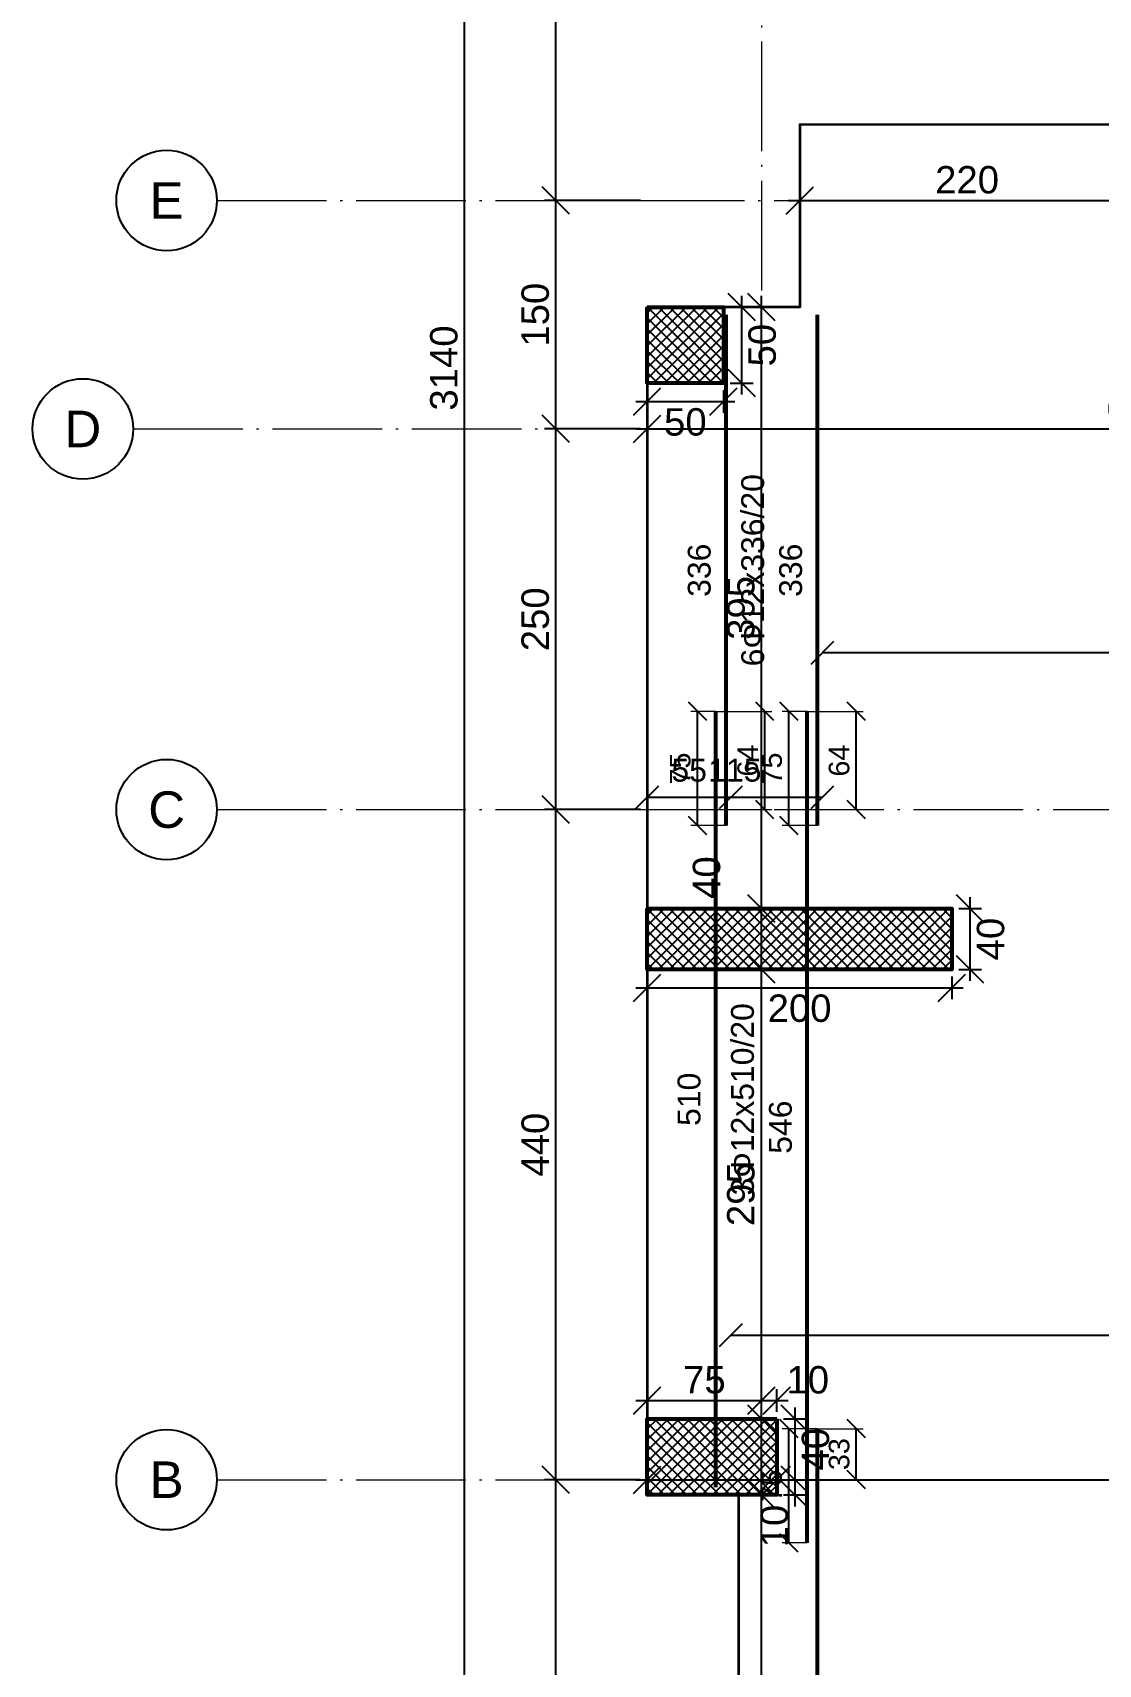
# Model space of a CAD drawing. Header units: millimetres. Extents: x -404 to 6018, y -5139 to 7890.
# Drawn here: x 3416 to 4116, y 519 to 1590 of the extents above; entities that cross this region are included whole.
import ezdxf
from ezdxf.enums import TextEntityAlignment as Align

# ---------------------------------------------------------------- set-up
doc = ezdxf.new("R2010")
doc.units = ezdxf.units.MM
doc.linetypes.add('ZWCAD_ISO04W100', pattern=[30.5, 24, -3, 0.5, -3])
for name, color, linetype, lineweight in [('AXIS LINES', 255, 'ZWCAD_ISO04W100', 13), ('COLUMN', 140, 'Continuous', 53), ('SLAB', 3, 'Continuous', 35), ('WALL', 10, 'Continuous', 53)]:
    doc.layers.add(name, color=color, linetype=linetype, lineweight=lineweight)
for name, color, linetype in [('FW_AXIS', 7, 'Continuous'), ('FW_COLUMN_HATCH', 8, 'Continuous'), ('FW_DIM', 7, 'Continuous'), ('FW_WALL_HATCH', 8, 'Continuous'), ('REB_BOT_MESH_Y', 5, 'Continuous'), ('REB_BOT_MESH_Y_AXDIM', 5, 'Continuous'), ('REB_BOT_MESH_Y_LAP', 5, 'Continuous'), ('REB_BOT_MESH_Y_RANGE', 5, 'Continuous'), ('REB_BOT_MESH_Y_TEXT', 5, 'Continuous')]:
    doc.layers.add(name, color=color, linetype=linetype)
doc.styles.add('REBAR_TXT', font='arial.ttf')
doc.styles.get("Standard").update_dxf_attribs({"font": 'arial.ttf'})
doc.dimstyles.new('FW_DIM', dxfattribs={"dimtxt": 18, "dimasz": 9, "dimexe": 7.5, "dimexo": 4.5, "dimgap": 4.5, "dimtad": 1, "dimdec": 0, "dimtxsty": 'Standard', "dimtsz": 9, "dimcen": 2.5, "dimdle": 7.5, "dimclrd": 256, "dimclre": 256, "dimclrt": 7, "dimazin": 3, "dimtfac": 1, "dimtmove": 2, "dimatfit": 3})
doc.dimstyles.new('REBAR LAP', dxfattribs={"dimtxt": 13.5, "dimasz": 2.5, "dimexe": 4.5, "dimexo": 0, "dimgap": 4.5, "dimtad": 1, "dimdec": 0, "dimtxsty": 'Standard', "dimtsz": 6, "dimcen": 2.5, "dimclrd": 6, "dimclre": 6, "dimclrt": 7, "dimazin": 3, "dimtfac": 1, "dimtmove": 2, "dimatfit": 3, "dimlwd": 25, "dimlwe": 18})
doc.dimstyles.new('REBAR M-200', dxfattribs={"dimtxt": 15, "dimasz": 15, "dimexe": 25, "dimexo": 12.5, "dimgap": 10, "dimtad": 1, "dimdec": 0, "dimtxsty": 'Standard', "dimblk": 'NONE', "dimcen": 50, "dimse1": 1, "dimse2": 1, "dimclrd": 6, "dimclre": 6, "dimclrt": 7, "dimazin": 3, "dimtfac": 1, "dimtmove": 2, "dimatfit": 3, "dimldrblk": 'NONE', "dimlwd": 53})
doc.dimstyles.new('REBAR RANGE', dxfattribs={"dimtxt": 15, "dimasz": 2.5, "dimexe": 0, "dimexo": 0, "dimgap": 10, "dimtad": 1, "dimdec": 0, "dimtxsty": 'Standard', "dimtsz": 7.5, "dimcen": 2.5, "dimse1": 1, "dimse2": 1, "dimclrd": 6, "dimclre": 6, "dimclrt": 7, "dimazin": 3, "dimtfac": 1, "dimtmove": 2, "dimatfit": 3, "dimlwd": 25})

# ---------------------------------------------------------------- blocks, each defined once
blk = doc.blocks.new('*D804')
at = {"color": 6, "lineweight": 53}
blk.add_line((3865, 635), (3865, 1144.5), dxfattribs=at)
at = {"layer": 'Defpoints'}
for p in [(3865, 1144.5), (3865, 635), (3865, 635)]:
    blk.add_point(p, dxfattribs=at)
at = {"layer": 'REB_BOT_MESH_Y', "color": 7, "insert": (3847.5, 889.8), "char_height": 15, "attachment_point": 5, "rotation": 90}
blk.add_mtext('510', dxfattribs=at)
blk = doc.blocks.new('_NONE')
blk = doc.blocks.new('*D805')
at = {"color": 6, "lineweight": 53}
blk.add_line((3871.7, 1069.5), (3871.7, 1405), dxfattribs=at)
at = {"layer": 'Defpoints'}
for p in [(3871.7, 1405), (3871.7, 1069.5), (3871.7, 1069.5)]:
    blk.add_point(p, dxfattribs=at)
at = {"layer": 'REB_BOT_MESH_Y', "color": 7, "insert": (3854.2, 1237.2), "char_height": 15, "attachment_point": 5, "rotation": 90}
blk.add_mtext('336', dxfattribs=at)
blk = doc.blocks.new('_Oblique')
at = {"color": 0, "linetype": 'ByBlock', "lineweight": -2}
blk.add_line((-0.5, -0.5), (0.5, 0.5), dxfattribs=at)
blk = doc.blocks.new('*D806')
at = {"color": 6, "lineweight": 18}
for p, q in [((3865, 1144.5), (3848.5, 1144.5)), ((3871.7, 1069.5), (3848.5, 1069.5))]:
    blk.add_line(p, q, dxfattribs=at)
at = {"color": 6, "lineweight": 25}
blk.add_line((3853, 1069.5), (3853, 1144.5), dxfattribs=at)
at = {"layer": 'Defpoints'}
for p in [(3865, 1144.5), (3853, 1069.5), (3871.7, 1069.5)]:
    blk.add_point(p, dxfattribs=at)
at = {"layer": 'REB_BOT_MESH_Y_LAP', "color": 6, "xscale": 12, "yscale": 12, "rotation": 90}
for p in [(3853, 1144.5), (3853, 1069.5)]:
    blk.add_blockref('_OBLIQUE', p, dxfattribs=at)
at = {"layer": 'REB_BOT_MESH_Y_LAP', "color": 7, "insert": (3841.7, 1107), "char_height": 13.5, "attachment_point": 5, "rotation": 90}
blk.add_mtext('75', dxfattribs=at)
blk = doc.blocks.new('*D807')
at = {"color": 6, "lineweight": 18}
for p, q in [((3865, 1144.5), (3901.7, 1144.5)), ((3865, 1080), (3901.7, 1080))]:
    blk.add_line(p, q, dxfattribs=at)
at = {"color": 6, "lineweight": 25}
blk.add_line((3897.2, 1080), (3897.2, 1144.5), dxfattribs=at)
at = {"layer": 'Defpoints'}
for p in [(3865, 1144.5), (3865, 1080), (3897.2, 1080)]:
    blk.add_point(p, dxfattribs=at)
at = {"layer": 'REB_BOT_MESH_Y_AXDIM', "color": 6, "xscale": 12, "yscale": 12, "rotation": 90}
for p in [(3897.2, 1144.5), (3897.2, 1080)]:
    blk.add_blockref('_OBLIQUE', p, dxfattribs=at)
at = {"layer": 'REB_BOT_MESH_Y_AXDIM', "color": 7, "insert": (3886, 1112.2), "char_height": 13.5, "attachment_point": 5, "rotation": 90}
blk.add_mtext('64', dxfattribs=at)
blk = doc.blocks.new('*D809')
at = {"color": 6, "lineweight": 53}
blk.add_line((3931.7, 73.5), (3931.7, 673.5), dxfattribs=at)
at = {"layer": 'Defpoints'}
for p in [(3931.7, 673.5), (3931.7, 73.5), (3931.7, 73.5)]:
    blk.add_point(p, dxfattribs=at)
at = {"layer": 'REB_BOT_MESH_Y', "color": 7, "insert": (3914.2, 373.5), "char_height": 15, "attachment_point": 5, "rotation": 90}
blk.add_mtext('600', dxfattribs=at)
blk = doc.blocks.new('*D810')
at = {"color": 6, "lineweight": 53}
blk.add_line((3925, 598.5), (3925, 1144.5), dxfattribs=at)
at = {"layer": 'Defpoints'}
for p in [(3925, 1144.5), (3925, 598.5), (3925, 598.5)]:
    blk.add_point(p, dxfattribs=at)
at = {"layer": 'REB_BOT_MESH_Y', "color": 7, "insert": (3907.5, 871.5), "char_height": 15, "attachment_point": 5, "rotation": 90}
blk.add_mtext('546', dxfattribs=at)
blk = doc.blocks.new('*D811')
at = {"color": 6, "lineweight": 53}
blk.add_line((3931.7, 1069.5), (3931.7, 1405), dxfattribs=at)
at = {"layer": 'Defpoints'}
for p in [(3931.7, 1405), (3931.7, 1069.5), (3931.7, 1069.5)]:
    blk.add_point(p, dxfattribs=at)
at = {"layer": 'REB_BOT_MESH_Y', "color": 7, "insert": (3914.2, 1237.2), "char_height": 15, "attachment_point": 5, "rotation": 90}
blk.add_mtext('336', dxfattribs=at)
blk = doc.blocks.new('*D814')
at = {"color": 6, "lineweight": 18}
for p, q in [((3931.7, 673.5), (3908.5, 673.5)), ((3925, 598.5), (3908.5, 598.5))]:
    blk.add_line(p, q, dxfattribs=at)
at = {"color": 6, "lineweight": 25}
blk.add_line((3913, 598.5), (3913, 673.5), dxfattribs=at)
at = {"layer": 'Defpoints'}
for p in [(3931.7, 673.5), (3913, 598.5), (3925, 598.5)]:
    blk.add_point(p, dxfattribs=at)
at = {"layer": 'REB_BOT_MESH_Y_LAP', "color": 6, "xscale": 12, "yscale": 12, "rotation": 90}
for p in [(3913, 673.5), (3913, 598.5)]:
    blk.add_blockref('_OBLIQUE', p, dxfattribs=at)
at = {"layer": 'REB_BOT_MESH_Y_LAP', "color": 7, "insert": (3901.7, 636), "char_height": 13.5, "attachment_point": 5, "rotation": 90}
blk.add_mtext('75', dxfattribs=at)
blk = doc.blocks.new('*D815')
at = {"color": 6, "lineweight": 18}
for p, q in [((3931.7, 673.5), (3961.7, 673.5)), ((3931.7, 640), (3961.7, 640))]:
    blk.add_line(p, q, dxfattribs=at)
at = {"color": 6, "lineweight": 25}
blk.add_line((3957.2, 640), (3957.2, 673.5), dxfattribs=at)
at = {"layer": 'Defpoints'}
for p in [(3931.7, 673.5), (3931.7, 640), (3957.2, 640)]:
    blk.add_point(p, dxfattribs=at)
at = {"layer": 'REB_BOT_MESH_Y_AXDIM', "color": 6, "xscale": 12, "yscale": 12, "rotation": 90}
for p in [(3957.2, 673.5), (3957.2, 640)]:
    blk.add_blockref('_OBLIQUE', p, dxfattribs=at)
at = {"layer": 'REB_BOT_MESH_Y_AXDIM', "color": 7, "insert": (3946, 656.8), "char_height": 13.5, "attachment_point": 5, "rotation": 90}
blk.add_mtext('33', dxfattribs=at)
blk = doc.blocks.new('*D816')
at = {"color": 6, "lineweight": 18}
for p, q in [((3925, 1144.5), (3908.5, 1144.5)), ((3931.7, 1069.5), (3908.5, 1069.5))]:
    blk.add_line(p, q, dxfattribs=at)
at = {"color": 6, "lineweight": 25}
blk.add_line((3913, 1069.5), (3913, 1144.5), dxfattribs=at)
at = {"layer": 'Defpoints'}
for p in [(3925, 1144.5), (3913, 1069.5), (3931.7, 1069.5)]:
    blk.add_point(p, dxfattribs=at)
at = {"layer": 'REB_BOT_MESH_Y_LAP', "color": 6, "xscale": 12, "yscale": 12, "rotation": 90}
for p in [(3913, 1144.5), (3913, 1069.5)]:
    blk.add_blockref('_OBLIQUE', p, dxfattribs=at)
at = {"layer": 'REB_BOT_MESH_Y_LAP', "color": 7, "insert": (3901.7, 1107), "char_height": 13.5, "attachment_point": 5, "rotation": 90}
blk.add_mtext('75', dxfattribs=at)
blk = doc.blocks.new('*D817')
at = {"color": 6, "lineweight": 18}
for p, q in [((3925, 1144.5), (3961.7, 1144.5)), ((3925, 1080), (3961.7, 1080))]:
    blk.add_line(p, q, dxfattribs=at)
at = {"color": 6, "lineweight": 25}
blk.add_line((3957.2, 1080), (3957.2, 1144.5), dxfattribs=at)
at = {"layer": 'Defpoints'}
for p in [(3925, 1144.5), (3925, 1080), (3957.2, 1080)]:
    blk.add_point(p, dxfattribs=at)
at = {"layer": 'REB_BOT_MESH_Y_AXDIM', "color": 6, "xscale": 12, "yscale": 12, "rotation": 90}
for p in [(3957.2, 1144.5), (3957.2, 1080)]:
    blk.add_blockref('_OBLIQUE', p, dxfattribs=at)
at = {"layer": 'REB_BOT_MESH_Y_AXDIM', "color": 7, "insert": (3946, 1112.2), "char_height": 13.5, "attachment_point": 5, "rotation": 90}
blk.add_mtext('64', dxfattribs=at)
blk = doc.blocks.new('*D854')
at = {"color": 6, "lineweight": 25}
blk.add_line((3875, 735), (4475, 735), dxfattribs=at)
at = {"layer": 'Defpoints'}
for p in [(3875, 735), (3875, 735), (4475, 735)]:
    blk.add_point(p, dxfattribs=at)
at = {"layer": 'REB_BOT_MESH_Y_RANGE', "color": 6, "xscale": 15, "yscale": 15}
for p in [(3875, 735), (4475, 735)]:
    blk.add_blockref('_OBLIQUE', p, dxfattribs=at)
at = {"layer": 'REB_BOT_MESH_Y_RANGE', "color": 7, "insert": (4175, 752.5), "char_height": 15, "attachment_point": 5}
blk.add_mtext('600', dxfattribs=at)
blk = doc.blocks.new('*D856')
at = {"color": 6, "lineweight": 25}
blk.add_line((3935, 1183.1), (4375, 1183.1), dxfattribs=at)
at = {"layer": 'Defpoints'}
for p in [(3935, 1183.1), (3935, 1183.1), (4375, 1183.1)]:
    blk.add_point(p, dxfattribs=at)
at = {"layer": 'REB_BOT_MESH_Y_RANGE', "color": 6, "xscale": 15, "yscale": 15}
for p in [(3935, 1183.1), (4375, 1183.1)]:
    blk.add_blockref('_OBLIQUE', p, dxfattribs=at)
at = {"layer": 'REB_BOT_MESH_Y_RANGE', "color": 7, "insert": (4155, 1200.6), "char_height": 15, "attachment_point": 5}
blk.add_mtext('440', dxfattribs=at)
blk = doc.blocks.new('*D865')
at = {"color": 6, "lineweight": 25}
blk.add_line((3820, 1088.2), (3935, 1088.2), dxfattribs=at)
at = {"layer": 'Defpoints'}
for p in [(3820, 1088.2), (3820, 1088.2), (3935, 1088.2)]:
    blk.add_point(p, dxfattribs=at)
at = {"layer": 'REB_BOT_MESH_Y_RANGE', "color": 6, "xscale": 15, "yscale": 15}
for p in [(3820, 1088.2), (3935, 1088.2)]:
    blk.add_blockref('_OBLIQUE', p, dxfattribs=at)
at = {"layer": 'REB_BOT_MESH_Y_RANGE', "color": 7, "insert": (3877.5, 1105.8), "char_height": 15, "attachment_point": 5}
blk.add_mtext('115', dxfattribs=at)
blk = doc.blocks.new('*D876')
at = {"color": 6, "lineweight": 25}
blk.add_line((3820, 1088.2), (3875, 1088.2), dxfattribs=at)
at = {"layer": 'Defpoints'}
for p in [(3820, 1088.2), (3820, 1088.2), (3875, 1088.2)]:
    blk.add_point(p, dxfattribs=at)
at = {"layer": 'REB_BOT_MESH_Y_RANGE', "color": 6, "xscale": 15, "yscale": 15}
for p in [(3820, 1088.2), (3875, 1088.2)]:
    blk.add_blockref('_OBLIQUE', p, dxfattribs=at)
at = {"layer": 'REB_BOT_MESH_Y_RANGE', "color": 7, "insert": (3847.5, 1105.8), "char_height": 15, "attachment_point": 5}
blk.add_mtext('55', dxfattribs=at)
blk = doc.blocks.new('*D883')
for p, q in [((4032, 967.5), (4032, 1022.5)), ((4024.5, 1015), (4039.5, 1015)), ((4024.5, 975), (4039.5, 975))]:
    blk.add_line(p, q)
at = {"layer": 'Defpoints'}
for p in [(4020, 1015), (4020, 975), (4032, 975)]:
    blk.add_point(p, dxfattribs=at)
at = {"layer": 'FW_DIM', "xscale": 18, "yscale": 18, "rotation": 90}
for p in [(4032, 1015), (4032, 975)]:
    blk.add_blockref('_OBLIQUE', p, dxfattribs=at)
at = {"layer": 'FW_DIM', "color": 7, "insert": (4045.5, 995), "char_height": 18, "attachment_point": 5, "rotation": 90}
blk.add_mtext('40', dxfattribs=at)
blk = doc.blocks.new('*D884')
for p, q in [((3820, 970.5), (3820, 955.5)), ((4020, 970.5), (4020, 955.5)), ((3812.5, 963), (4027.5, 963))]:
    blk.add_line(p, q)
at = {"layer": 'Defpoints'}
for p in [(3820, 975), (4020, 975), (3820, 963)]:
    blk.add_point(p, dxfattribs=at)
at = {"layer": 'FW_DIM', "xscale": 18, "yscale": 18}
for p in [(3820, 963), (4020, 963)]:
    blk.add_blockref('_OBLIQUE', p, dxfattribs=at)
at = {"layer": 'FW_DIM', "color": 7, "insert": (3920, 949.5), "char_height": 18, "attachment_point": 5}
blk.add_mtext('200', dxfattribs=at)
blk = doc.blocks.new('*D933')
for p, q in [((3820, 684.5), (3820, 699.5)), ((3895, 684.5), (3895, 699.5)), ((3812.5, 692), (3902.5, 692))]:
    blk.add_line(p, q)
at = {"layer": 'Defpoints'}
for p in [(3820, 692), (3820, 680), (3895, 680)]:
    blk.add_point(p, dxfattribs=at)
at = {"layer": 'FW_DIM', "xscale": 18, "yscale": 18}
for p in [(3820, 692), (3895, 692)]:
    blk.add_blockref('_OBLIQUE', p, dxfattribs=at)
at = {"layer": 'FW_DIM', "color": 7, "insert": (3857.5, 705.5), "char_height": 18, "attachment_point": 5}
blk.add_mtext('75', dxfattribs=at)
blk = doc.blocks.new('*D934')
for p, q in [((3895, 684.5), (3895, 699.5)), ((3905, 684.5), (3905, 699.5)), ((3887.5, 692), (3912.5, 692))]:
    blk.add_line(p, q)
at = {"layer": 'Defpoints'}
for p in [(3895, 692), (3895, 680), (3905, 680)]:
    blk.add_point(p, dxfattribs=at)
at = {"layer": 'FW_DIM', "xscale": 18, "yscale": 18}
for p in [(3895, 692), (3905, 692)]:
    blk.add_blockref('_OBLIQUE', p, dxfattribs=at)
at = {"layer": 'FW_DIM', "color": 7, "insert": (3925.4, 705.5), "char_height": 18, "attachment_point": 5}
blk.add_mtext('10', dxfattribs=at)
blk = doc.blocks.new('*D935')
for p, q in [((3917, 622.5), (3917, 647.5)), ((3909.5, 640), (3924.5, 640)), ((3909.5, 630), (3924.5, 630))]:
    blk.add_line(p, q)
at = {"layer": 'Defpoints'}
for p in [(3905, 640), (3905, 630), (3917, 630)]:
    blk.add_point(p, dxfattribs=at)
at = {"layer": 'FW_DIM', "xscale": 18, "yscale": 18, "rotation": 90}
for p in [(3917, 640), (3917, 630)]:
    blk.add_blockref('_OBLIQUE', p, dxfattribs=at)
at = {"layer": 'FW_DIM', "color": 7, "insert": (3903.5, 609.6), "char_height": 18, "attachment_point": 5, "rotation": 90}
blk.add_mtext('10', dxfattribs=at)
blk = doc.blocks.new('*D936')
for p, q in [((3917, 632.5), (3917, 687.5)), ((3909.5, 680), (3924.5, 680)), ((3909.5, 640), (3924.5, 640))]:
    blk.add_line(p, q)
at = {"layer": 'Defpoints'}
for p in [(3905, 680), (3905, 640), (3917, 640)]:
    blk.add_point(p, dxfattribs=at)
at = {"layer": 'FW_DIM', "xscale": 18, "yscale": 18, "rotation": 90}
for p in [(3917, 680), (3917, 640)]:
    blk.add_blockref('_OBLIQUE', p, dxfattribs=at)
at = {"layer": 'FW_DIM', "color": 7, "insert": (3930.5, 660), "char_height": 18, "attachment_point": 5, "rotation": 90}
blk.add_mtext('40', dxfattribs=at)
blk = doc.blocks.new('*D951')
for p, q in [((3820, 1355.5), (3820, 1340.5)), ((3870, 1355.5), (3870, 1340.5)), ((3812.5, 1348), (3877.5, 1348))]:
    blk.add_line(p, q)
at = {"layer": 'Defpoints'}
for p in [(3820, 1360), (3870, 1360), (3820, 1348)]:
    blk.add_point(p, dxfattribs=at)
at = {"layer": 'FW_DIM', "xscale": 18, "yscale": 18}
for p in [(3820, 1348), (3870, 1348)]:
    blk.add_blockref('_OBLIQUE', p, dxfattribs=at)
at = {"layer": 'FW_DIM', "color": 7, "insert": (3845, 1334.5), "char_height": 18, "attachment_point": 5}
blk.add_mtext('50', dxfattribs=at)
blk = doc.blocks.new('*D952')
for p, q in [((3882, 1352.5), (3882, 1417.5)), ((3874.5, 1410), (3889.5, 1410)), ((3874.5, 1360), (3889.5, 1360))]:
    blk.add_line(p, q)
at = {"layer": 'Defpoints'}
for p in [(3870, 1410), (3870, 1360), (3882, 1360)]:
    blk.add_point(p, dxfattribs=at)
at = {"layer": 'FW_DIM', "xscale": 18, "yscale": 18, "rotation": 90}
for p in [(3882, 1410), (3882, 1360)]:
    blk.add_blockref('_OBLIQUE', p, dxfattribs=at)
at = {"layer": 'FW_DIM', "color": 7, "insert": (3895.5, 1385), "char_height": 18, "attachment_point": 5, "rotation": 90}
blk.add_mtext('50', dxfattribs=at)
blk = doc.blocks.new('*D964')
for p, q in [((3820, 644.5), (3820, 647.5)), ((3905, 644.5), (3905, 647.5)), ((3812.5, 640), (3912.5, 640))]:
    blk.add_line(p, q)
at = {"layer": 'Defpoints'}
for p in [(3820, 640), (3820, 640), (3905, 640)]:
    blk.add_point(p, dxfattribs=at)
at = {"layer": 'FW_DIM', "xscale": 18, "yscale": 18}
for p in [(3820, 640), (3905, 640)]:
    blk.add_blockref('_OBLIQUE', p, dxfattribs=at)
blk = doc.blocks.new('*D965')
for p, q in [((3905, 644.5), (3905, 647.5)), ((4795, 644.5), (4795, 647.5)), ((3897.5, 640), (4802.5, 640))]:
    blk.add_line(p, q)
at = {"layer": 'Defpoints'}
for p in [(3905, 640), (3905, 640), (4795, 640)]:
    blk.add_point(p, dxfattribs=at)
at = {"layer": 'FW_DIM', "xscale": 18, "yscale": 18}
for p in [(3905, 640), (4795, 640)]:
    blk.add_blockref('_OBLIQUE', p, dxfattribs=at)
at = {"layer": 'FW_DIM', "color": 7, "insert": (4350, 653.5), "char_height": 18, "attachment_point": 5}
blk.add_mtext('890', dxfattribs=at)
blk = doc.blocks.new('*D970')
for p, q in [((3812.5, 1330), (4472.4, 1330)), ((3820, 1334.5), (3820, 1337.5)), ((4464.9, 1334.5), (4464.9, 1337.5))]:
    blk.add_line(p, q)
at = {"layer": 'Defpoints'}
for p in [(3820, 1330), (3820, 1330), (4464.9, 1330)]:
    blk.add_point(p, dxfattribs=at)
at = {"layer": 'FW_DIM', "xscale": 18, "yscale": 18}
for p in [(3820, 1330), (4464.9, 1330)]:
    blk.add_blockref('_OBLIQUE', p, dxfattribs=at)
at = {"layer": 'FW_DIM', "color": 7, "insert": (4142.4, 1343.5), "char_height": 18, "attachment_point": 5}
blk.add_mtext('645', dxfattribs=at)
blk = doc.blocks.new('*D977')
for p, q in [((3912.6, 1480), (4147.5, 1480)), ((3920.1, 1484.5), (3920.1, 1487.5)), ((4140, 1484.5), (4140, 1487.5))]:
    blk.add_line(p, q)
at = {"layer": 'Defpoints'}
for p in [(3920.1, 1480), (3920.1, 1480), (4140, 1480)]:
    blk.add_point(p, dxfattribs=at)
at = {"layer": 'FW_DIM', "xscale": 18, "yscale": 18}
for p in [(3920.1, 1480), (4140, 1480)]:
    blk.add_blockref('_OBLIQUE', p, dxfattribs=at)
at = {"layer": 'FW_DIM', "color": 7, "insert": (4030, 1493.5), "char_height": 18, "attachment_point": 5}
blk.add_mtext('220', dxfattribs=at)
blk = doc.blocks.new('*D1006')
for p, q in [((3895, 172.5), (3895, 637.5)), ((3890.5, 630), (3887.5, 630)), ((3890.5, 180), (3887.5, 180))]:
    blk.add_line(p, q)
at = {"layer": 'Defpoints'}
for p in [(3895, 630), (3895, 180), (3895, 180)]:
    blk.add_point(p, dxfattribs=at)
at = {"layer": 'FW_DIM', "xscale": 18, "yscale": 18, "rotation": 90}
for p in [(3895, 630), (3895, 180)]:
    blk.add_blockref('_OBLIQUE', p, dxfattribs=at)
at = {"layer": 'FW_DIM', "color": 7, "insert": (3881.5, 405), "char_height": 18, "attachment_point": 5, "rotation": 90}
blk.add_mtext('450', dxfattribs=at)
blk = doc.blocks.new('*D1007')
for p, q in [((3895, 622.5), (3895, 687.5)), ((3890.5, 680), (3887.5, 680)), ((3890.5, 630), (3887.5, 630))]:
    blk.add_line(p, q)
at = {"layer": 'Defpoints'}
for p in [(3895, 680), (3895, 630), (3895, 630)]:
    blk.add_point(p, dxfattribs=at)
at = {"layer": 'FW_DIM', "xscale": 18, "yscale": 18, "rotation": 90}
for p in [(3895, 680), (3895, 630)]:
    blk.add_blockref('_OBLIQUE', p, dxfattribs=at)
blk = doc.blocks.new('*D1008')
for p, q in [((3895, 672.5), (3895, 982.5)), ((3890.5, 975), (3887.5, 975)), ((3890.5, 680), (3887.5, 680))]:
    blk.add_line(p, q)
at = {"layer": 'Defpoints'}
for p in [(3895, 975), (3895, 680), (3895, 680)]:
    blk.add_point(p, dxfattribs=at)
at = {"layer": 'FW_DIM', "xscale": 18, "yscale": 18, "rotation": 90}
for p in [(3895, 975), (3895, 680)]:
    blk.add_blockref('_OBLIQUE', p, dxfattribs=at)
at = {"layer": 'FW_DIM', "color": 7, "insert": (3881.5, 827.5), "char_height": 18, "attachment_point": 5, "rotation": 90}
blk.add_mtext('295', dxfattribs=at)
blk = doc.blocks.new('*D1009')
for p, q in [((3895, 967.5), (3895, 1022.5)), ((3890.5, 1015), (3887.5, 1015)), ((3890.5, 975), (3887.5, 975))]:
    blk.add_line(p, q)
at = {"layer": 'Defpoints'}
for p in [(3895, 1015), (3895, 975), (3895, 975)]:
    blk.add_point(p, dxfattribs=at)
at = {"layer": 'FW_DIM', "xscale": 18, "yscale": 18, "rotation": 90}
for p in [(3895, 1015), (3895, 975)]:
    blk.add_blockref('_OBLIQUE', p, dxfattribs=at)
at = {"layer": 'FW_DIM', "color": 7, "insert": (3859, 1035.4), "char_height": 18, "attachment_point": 5, "rotation": 90}
blk.add_mtext('40', dxfattribs=at)
blk = doc.blocks.new('*D1010')
for p, q in [((3895, 1007.5), (3895, 1417.5)), ((3890.5, 1410), (3887.5, 1410)), ((3890.5, 1015), (3887.5, 1015))]:
    blk.add_line(p, q)
at = {"layer": 'Defpoints'}
for p in [(3895, 1410), (3895, 1015), (3895, 1015)]:
    blk.add_point(p, dxfattribs=at)
at = {"layer": 'FW_DIM', "xscale": 18, "yscale": 18, "rotation": 90}
for p in [(3895, 1410), (3895, 1015)]:
    blk.add_blockref('_OBLIQUE', p, dxfattribs=at)
at = {"layer": 'FW_DIM', "color": 7, "insert": (3881.5, 1212.5), "char_height": 18, "attachment_point": 5, "rotation": 90}
blk.add_mtext('395', dxfattribs=at)
blk = doc.blocks.new('*D1063')
for p, q in [((3760, 2.5), (3760, 647.5)), ((3815.5, 640), (3752.5, 640)), ((3815.5, 10), (3752.5, 10))]:
    blk.add_line(p, q)
at = {"layer": 'Defpoints'}
for p in [(3820, 640), (3760, 10), (3820, 10)]:
    blk.add_point(p, dxfattribs=at)
at = {"layer": 'FW_DIM', "xscale": 18, "yscale": 18, "rotation": 90}
for p in [(3760, 640), (3760, 10)]:
    blk.add_blockref('_OBLIQUE', p, dxfattribs=at)
at = {"layer": 'FW_DIM', "color": 7, "insert": (3746.5, 325), "char_height": 18, "attachment_point": 5, "rotation": 90}
blk.add_mtext('630', dxfattribs=at)
blk = doc.blocks.new('*D1064')
for p, q in [((3760, 632.5), (3760, 1087.5)), ((3815.5, 1080), (3752.5, 1080)), ((3815.5, 640), (3752.5, 640))]:
    blk.add_line(p, q)
at = {"layer": 'Defpoints'}
for p in [(3820, 1080), (3760, 640), (3820, 640)]:
    blk.add_point(p, dxfattribs=at)
at = {"layer": 'FW_DIM', "xscale": 18, "yscale": 18, "rotation": 90}
for p in [(3760, 1080), (3760, 640)]:
    blk.add_blockref('_OBLIQUE', p, dxfattribs=at)
at = {"layer": 'FW_DIM', "color": 7, "insert": (3746.5, 860), "char_height": 18, "attachment_point": 5, "rotation": 90}
blk.add_mtext('440', dxfattribs=at)
blk = doc.blocks.new('*D1065')
for p, q in [((3815.5, 1330), (3752.5, 1330)), ((3760, 1072.5), (3760, 1337.5)), ((3815.5, 1080), (3752.5, 1080))]:
    blk.add_line(p, q)
at = {"layer": 'Defpoints'}
for p in [(3820, 1330), (3760, 1080), (3820, 1080)]:
    blk.add_point(p, dxfattribs=at)
at = {"layer": 'FW_DIM', "xscale": 18, "yscale": 18, "rotation": 90}
for p in [(3760, 1330), (3760, 1080)]:
    blk.add_blockref('_OBLIQUE', p, dxfattribs=at)
at = {"layer": 'FW_DIM', "color": 7, "insert": (3746.5, 1205), "char_height": 18, "attachment_point": 5, "rotation": 90}
blk.add_mtext('250', dxfattribs=at)
blk = doc.blocks.new('*D1066')
for p, q in [((3815.5, 1480), (3752.5, 1480)), ((3760, 1322.5), (3760, 1487.5)), ((3815.5, 1330), (3752.5, 1330))]:
    blk.add_line(p, q)
at = {"layer": 'Defpoints'}
for p in [(3820, 1480), (3760, 1330), (3820, 1330)]:
    blk.add_point(p, dxfattribs=at)
at = {"layer": 'FW_DIM', "xscale": 18, "yscale": 18, "rotation": 90}
for p in [(3760, 1480), (3760, 1330)]:
    blk.add_blockref('_OBLIQUE', p, dxfattribs=at)
at = {"layer": 'FW_DIM', "color": 7, "insert": (3746.5, 1405), "char_height": 18, "attachment_point": 5, "rotation": 90}
blk.add_mtext('150', dxfattribs=at)
blk = doc.blocks.new('*D1067')
for p, q in [((3760, 1472.5), (3760, 1967.5)), ((3815.5, 1960), (3752.5, 1960)), ((3815.5, 1480), (3752.5, 1480))]:
    blk.add_line(p, q)
at = {"layer": 'Defpoints'}
for p in [(3820, 1960), (3760, 1480), (3820, 1480)]:
    blk.add_point(p, dxfattribs=at)
at = {"layer": 'FW_DIM', "xscale": 18, "yscale": 18, "rotation": 90}
for p in [(3760, 1960), (3760, 1480)]:
    blk.add_blockref('_OBLIQUE', p, dxfattribs=at)
at = {"layer": 'FW_DIM', "color": 7, "insert": (3746.5, 1720), "char_height": 18, "attachment_point": 5, "rotation": 90}
blk.add_mtext('480', dxfattribs=at)
blk = doc.blocks.new('*D1080')
for p, q in [((3700, -207.5), (3700, 2947.6)), ((3815.5, 2940.1), (3692.5, 2940.1)), ((3815.5, -200), (3692.5, -200))]:
    blk.add_line(p, q)
at = {"layer": 'Defpoints'}
for p in [(3820, 2940.1), (3700, -200), (3820, -200)]:
    blk.add_point(p, dxfattribs=at)
at = {"layer": 'FW_DIM', "xscale": 18, "yscale": 18, "rotation": 90}
for p in [(3700, 2940.1), (3700, -200)]:
    blk.add_blockref('_OBLIQUE', p, dxfattribs=at)
at = {"layer": 'FW_DIM', "color": 7, "insert": (3686.5, 1370), "char_height": 18, "attachment_point": 5, "rotation": 90}
blk.add_mtext('3140', dxfattribs=at)

msp = doc.modelspace()

# ---------------------------------------------------------------- hatches: boundary and pattern name
at = {"layer": 'FW_COLUMN_HATCH'}
h = msp.add_hatch(dxfattribs=at)
h.set_pattern_fill('ANSI37', scale=1.6)
h.paths.add_polyline_path([(3820, 1410), (3870, 1410), (3870, 1360), (3820, 1360), (3820, 1410)])
h = msp.add_hatch(dxfattribs=at)
h.set_pattern_fill('ANSI37', scale=1.6)
h.paths.add_polyline_path([(3905, 680), (3905, 630), (3820, 630), (3820, 680), (3905, 680), (3905, 680)])
at = {"layer": 'FW_WALL_HATCH'}
h = msp.add_hatch(dxfattribs=at)
h.set_pattern_fill('ANSI37', scale=1.6)
h.paths.add_polyline_path([(3820, 1015), (4020, 1015), (4020, 975), (3820, 975), (3820, 1015)])

# ---------------------------------------------------------------- linework, layer by layer
at = {"layer": 'AXIS LINES', "color": 0, "ltscale": 3}
for points in [[(3895, 3140), (3895, -400.1)], [(3537.4, 1480), (5952.4, 1480)], [(3482.4, 1330), (5897.4, 1330)], [(3537.4, 1080), (5952.4, 1080)], [(3537.4, 640), (5952.4, 640)]]:
    msp.add_lwpolyline(points, dxfattribs=at)
at = {"layer": 'COLUMN', "ltscale": 0.08}
for points in [[(3820, 1410), (3870, 1410), (3870, 1360), (3820, 1360), (3820, 1410)], [(3905, 680), (3905, 630), (3820, 630), (3820, 680), (3905, 680)]]:
    msp.add_lwpolyline(points, dxfattribs=at)
at = {"layer": 'FW_AXIS'}
for centre in [(3504.4, 1480), (3449.4, 1330), (3504.4, 1080), (3504.4, 640)]:
    msp.add_circle(centre, 33, dxfattribs=at)
at = {"layer": 'SLAB', "ltscale": 0.08}
msp.add_lwpolyline([(4464.9, 1950), (4464.9, 1490), (4385, 1490), (4385.1, 1529.4), (3920.1, 1530), (3920.1, 1410), (3820, 1410), (3820, 680), (3820, 630), (3880, 630), (3880, -200), (4580.1, -200), (4580.1, 0), (4730, 0), (4730, -199.9), (5430, -199.9)], dxfattribs=at)
at = {"layer": 'WALL', "ltscale": 0.08}
msp.add_lwpolyline([(3820, 1015), (4020, 1015), (4020, 975), (3820, 975)], close=True, dxfattribs=at)

# ---------------------------------------------------------------- texts
at = {"layer": 'FW_AXIS', "color": 7, "style": 'REBAR_TXT'}
for s, p in [('E', (3504.4, 1480)), ('D', (3449.4, 1330)), ('C', (3504.4, 1080)), ('B', (3504.4, 640))]:
    msp.add_text(s, height=24, dxfattribs=at).set_placement(p, align=Align.MIDDLE_CENTER)
at = {"layer": 'REB_BOT_MESH_Y_TEXT', "color": 7, "style": 'REBAR_TXT'}
for s, p in [('6Φ12x336/20', (3881.7, 1237.2)), ('3Φ12x510/20', (3875, 889.8))]:
    msp.add_text(s, height=15, rotation=90, dxfattribs=at).set_placement(p, align=Align.TOP_CENTER)

# ---------------------------------------------------------------- dimensions: what is measured, and where the dimension line sits
at = {"layer": 'FW_DIM'}
for base, p1, p2, picture, middle in [((3700, -200), (3820, -200), (3820, 2940.1), '*D1080', (3686.5, 1370)), ((3760, 1480), (3820, 1480), (3820, 1960), '*D1067', (3746.5, 1720)), ((3760, 1330), (3820, 1330), (3820, 1480), '*D1066', (3746.5, 1405)), ((3760, 1080), (3820, 1080), (3820, 1330), '*D1065', (3746.5, 1205)), ((3760, 640), (3820, 640), (3820, 1080), '*D1064', (3746.5, 860)), ((3760, 10), (3820, 10), (3820, 640), '*D1063', (3746.5, 325))]:
    dim = msp.add_linear_dim(base=base, p1=p1, p2=p2, angle=90, dimstyle='FW_DIM', dxfattribs=at)
    dim.commit()
    dim.dimension.update_dxf_attribs({"geometry": picture, "text_midpoint": middle})
for base, p1, p2, text, picture, middle in [((3920.1, 1480), (3920.1, 1480), (4140, 1480), '220', '*D977', (4030, 1493.5)), ((3820, 1348), (3820, 1360), (3870, 1360), '50', '*D951', (3845, 1334.5)), ((3820, 1330), (3820, 1330), (4464.9, 1330), '645', '*D970', (4142.4, 1343.5)), ((3820, 963), (3820, 975), (4020, 975), '200', '*D884', (3920, 949.5)), ((3820, 692), (3820, 680), (3895, 680), '75', '*D933', (3857.5, 705.5)), ((3895, 692), (3895, 680), (3905, 680), '10', '*D934', (3925.4, 705.5)), ((3905, 640), (3905, 640), (4795, 640), '890', '*D965', (4350, 653.5)), ((3820, 640), (3820, 640), (3905, 640), ' ', '*D964', (3862.5, 640))]:
    dim = msp.add_linear_dim(base=base, p1=p1, p2=p2, text=text, dimstyle='FW_DIM', override={"dimtmove": 2}, dxfattribs=at)
    dim.commit()
    dim.dimension.update_dxf_attribs({"geometry": picture, "text_midpoint": middle, "dimtype": 160})
for base, p1, p2, text, picture, middle in [((3895, 1015), (3895, 1015), (3895, 1410), '395', '*D1010', (3881.5, 1212.5)), ((3882, 1360), (3870, 1360), (3870, 1410), '50', '*D952', (3895.5, 1385)), ((3895, 975), (3895, 975), (3895, 1015), '40', '*D1009', (3859, 1035.4)), ((4032, 975), (4020, 975), (4020, 1015), '40', '*D883', (4045.5, 995)), ((3895, 680), (3895, 680), (3895, 975), '295', '*D1008', (3881.5, 827.5)), ((3895, 630), (3895, 630), (3895, 680), ' ', '*D1007', (3895, 655)), ((3917, 640), (3905, 640), (3905, 680), '40', '*D936', (3930.5, 660)), ((3917, 630), (3905, 630), (3905, 640), '10', '*D935', (3903.5, 609.6)), ((3895, 180), (3895, 180), (3895, 630), '450', '*D1006', (3881.5, 405))]:
    dim = msp.add_linear_dim(base=base, p1=p1, p2=p2, angle=90, text=text, dimstyle='FW_DIM', override={"dimtmove": 2}, dxfattribs=at)
    dim.commit()
    dim.dimension.update_dxf_attribs({"geometry": picture, "text_midpoint": middle, "dimtype": 160})
at = {"layer": 'REB_BOT_MESH_Y'}
for base, p1, p2, picture, middle in [((3871.736936, 1069.5), (3871.736936, 1069.5), (3871.736936, 1405), '*D805', (3854.236936, 1237.25)), ((3931.736936, 1069.5), (3931.736936, 1069.5), (3931.736936, 1405), '*D811', (3914.236936, 1237.25)), ((3864.986936, 635), (3864.986936, 635), (3864.986936, 1144.5), '*D804', (3847.486936, 889.75)), ((3925, 598.5), (3925, 598.5), (3925, 1144.5), '*D810', (3907.5, 871.5)), ((3931.7, 73.5), (3931.7, 73.5), (3931.7, 673.5), '*D809', (3914.2, 373.5))]:
    dim = msp.add_linear_dim(base=base, p1=p1, p2=p2, angle=90, dimstyle='REBAR M-200', dxfattribs=at)
    dim.commit()
    dim.dimension.update_dxf_attribs({"geometry": picture, "text_midpoint": middle})
at = {"layer": 'REB_BOT_MESH_Y_AXDIM'}
for base, p1, p2, picture, middle in [((3897.236936, 1080), (3864.986936, 1080), (3864.986936, 1144.5), '*D807', (3885.986936, 1112.25)), ((3957.236936, 1080), (3924.986936, 1080), (3924.986936, 1144.5), '*D817', (3945.986936, 1112.25)), ((3957.236936, 640), (3931.736936, 640), (3931.736936, 673.5), '*D815', (3945.986936, 656.75))]:
    dim = msp.add_linear_dim(base=base, p1=p1, p2=p2, angle=90, dimstyle='REBAR LAP', dxfattribs=at)
    dim.commit()
    dim.dimension.update_dxf_attribs({"geometry": picture, "text_midpoint": middle})
at = {"layer": 'REB_BOT_MESH_Y_LAP'}
for base, p1, p2, picture, middle in [((3853, 1069.5), (3871.7, 1069.5), (3865, 1144.5), '*D806', (3841.7, 1107)), ((3913, 1069.5), (3931.7, 1069.5), (3925, 1144.5), '*D816', (3901.7, 1107)), ((3913, 598.5), (3925, 598.5), (3931.7, 673.5), '*D814', (3901.7, 636))]:
    dim = msp.add_linear_dim(base=base, p1=p1, p2=p2, angle=90, dimstyle='REBAR LAP', dxfattribs=at)
    dim.commit()
    dim.dimension.update_dxf_attribs({"geometry": picture, "text_midpoint": middle})
at = {"layer": 'REB_BOT_MESH_Y_RANGE'}
for base, p1, p2, picture, middle in [((3935, 1183.1), (3935, 1183.1), (4375, 1183.1), '*D856', (4155, 1200.6)), ((3820, 1088.2), (3820, 1088.2), (3935, 1088.2), '*D865', (3877.5, 1105.8)), ((3820, 1088.2), (3820, 1088.2), (3875, 1088.2), '*D876', (3847.5, 1105.8)), ((3875, 735), (3875, 735), (4475, 735), '*D854', (4175, 752.5))]:
    dim = msp.add_linear_dim(base=base, p1=p1, p2=p2, dimstyle='REBAR RANGE', dxfattribs=at)
    dim.commit()
    dim.dimension.update_dxf_attribs({"geometry": picture, "text_midpoint": middle})

doc.saveas('drawing.dxf')
